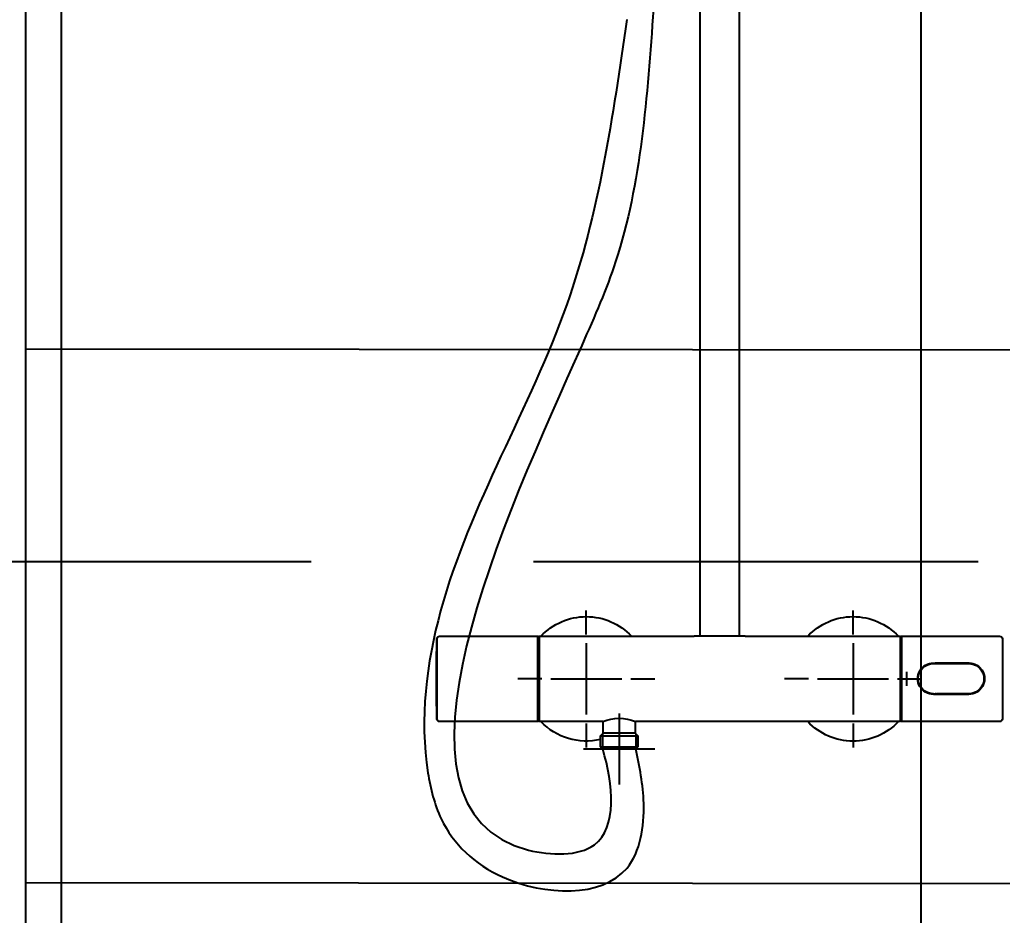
# Model space of a CAD drawing. Header units: centimetres. Extents: x -1797 to 2001, y -8788 to 1856.
# Drawn here: x -950.9 to -895.7, y -8595.1 to -8544.8 of the extents above; entities that cross this region are included whole.
import ezdxf

# ---------------------------------------------------------------- set-up
doc = ezdxf.new("R2010")
doc.units = ezdxf.units.CM
doc.header["$LTSCALE"] = 100
doc.header["$MEASUREMENT"] = 0
doc.header["$PDMODE"] = 35
doc.linetypes.add('HIDDEN', pattern=[0.375, 0.25, -0.125])
for name, color, linetype in [('DIM', 1, 'Continuous'), ('HIDDEN -03', 8, 'HIDDEN'), ('ID_Flooring_02', 127, 'Continuous'), ('ID_Furniture-Fixed_02', 145, 'Continuous'), ('WALL-01', 7, 'Continuous'), ('WALL-03', 2, 'Continuous'), ('WALL-04', 1, 'Continuous')]:
    doc.layers.add(name, color=color, linetype=linetype)
doc.styles.add('ISO', font='isocp2.shx', dxfattribs={"width": 0.8})
doc.styles.add('ROMANS', font='romans')
doc.dimstyles.new('AS-17-100', dxfattribs={"dimtxt": 10, "dimasz": 5, "dimexe": 10, "dimexo": 10, "dimgap": 6, "dimtad": 1, "dimtoh": 1, "dimdec": 0, "dimdsep": 46, "dimtxsty": 'ROMANS', "dimblk1": 'ARCHTICK', "dimblk2": 'ARCHTICK', "dimsah": 1, "dimcen": 25, "dimdle": 10, "dimclrd": 1, "dimclre": 1, "dimclrt": 2, "dimadec": 0, "dimazin": 0, "dimtfac": 1, "dimtdec": 0, "dimtofl": 0, "dimtmove": 2, "dimatfit": 3, "dimldrblk": 'ARCHTICK', "dimfxl": 1, "dimtolj": 1, "dimtzin": 0, "dimarcsym": 0})
doc.dimstyles.new('DIM DET', dxfattribs={"dimtxt": 0.05, "dimasz": 0.025, "dimexe": 0.025, "dimexo": 0.025, "dimgap": 0.025, "dimtad": 1, "dimzin": 0, "dimdsep": 46, "dimtxsty": 'ISO', "dimblk": 'ARCHTICK', "dimcen": 0.1, "dimdle": 0.025, "dimclrd": 15, "dimclre": 15, "dimclrt": 2, "dimadec": 0, "dimazin": 0, "dimtfac": 1, "dimtmove": 2, "dimatfit": 0, "dimldrblk": 'ARCHTICK', "dimfxl": 0.17, "dimtzin": 1, "dimarcsym": 0})

# ---------------------------------------------------------------- blocks, each defined once
blk = doc.blocks.new('_ARCHTICK')
at = {"color": 0, "linetype": 'ByBlock', "const_width": 0.15}
blk.add_lwpolyline([(-0.5, -0.5), (0.5, 0.5)], dxfattribs=at)
blk = doc.blocks.new('*D766')
at = {"layer": 'Defpoints', "color": 0, "transparency": 16777216}
for p in [(-986.434, -8588.438), (-967.324, -8588.438), (-950.105, -8653.438, 0)]:
    blk.add_point(p, dxfattribs=at)
at = {"layer": 'DIM', "color": 1, "lineweight": -2, "transparency": 16777216}
for p, q in [((-986.434, -8663.438), (-986.434, -8578.438)), ((-977.324, -8588.438), (-996.434, -8588.438)), ((-960.105, -8653.438), (-996.434, -8653.438))]:
    blk.add_line(p, q, dxfattribs=at)
at = {"layer": 'DIM', "color": 1, "lineweight": -2, "transparency": 16777216, "xscale": 5, "yscale": 5, "zscale": 5}
for p, rotation in [((-986.434, -8588.438), 90), ((-986.434, -8653.438), 270)]:
    blk.add_blockref('_ARCHTICK', p, dxfattribs=dict(at, rotation=rotation))
at = {"layer": 'DIM', "color": 2, "transparency": 16777216, "insert": (-997.434, -8620.938), "char_height": 10, "attachment_point": 5, "rotation": 90, "style": 'ROMANS'}
blk.add_mtext('\\A1;65', dxfattribs=at)
blk = doc.blocks.new('A$C5f37530c')
at = {"layer": 'ID_Furniture-Fixed_02'}
for p, q in [((-65.65, -97.56), (-65.65, -93.56)), ((-67.65, -95.56), (-63.65, -95.56)), ((-66.578, -95.56), (-66.698, -95.68)), ((-66.582, -96.418), (-66.582, -95.564)), ((-66.578, -95.56), (-64.722, -95.56)), ((-64.602, -95.68), (-64.722, -95.56)), ((-64.719, -96.418), (-64.719, -95.564)), ((-67.5, -97), (-67.5, -95.65)), ((-66.698, -95.68), (-64.602, -95.68)), ((-66.698, -95.68), (-66.698, -96.302)), ((-64.602, -96.302), (-64.602, -95.68)), ((-52.5, -97), (-52.5, -95.65)), ((-66.698, -96.302), (-64.602, -96.302)), ((-66.698, -96.302), (-66.55, -96.45)), ((-64.75, -96.45), (-66.55, -96.45)), ((-66.55, -96.45), (-66.55, -97.109)), ((-64.75, -96.45), (-64.602, -96.302)), ((-64.75, -97.109), (-64.75, -96.45)), ((-75.9, -101.753), (-75.9, -97.247)), ((-70.245, -97.1), (-75.75, -97.1)), ((-70.225, -97.12), (-70.225, -101.88)), ((-70.15, -101.88), (-70.15, -97.12)), ((-66.575, -97.1), (-70.13, -97.1)), ((-49.87, -97.1), (-64.726, -97.1)), ((-49.85, -101.88), (-49.85, -97.12)), ((-49.78, -101.88), (-49.78, -97.12)), ((-44.255, -97.1), (-49.76, -97.1)), ((-44.105, -101.753), (-44.105, -97.247)), ((-67.5, -101.5), (-67.5, -97.5)), ((-52.5, -101.5), (-52.5, -97.5)), ((-49.78, -97.8), (-49.85, -97.8)), ((-70.15, -97.875), (-70.225, -97.95)), ((-49.85, -98.138), (-49.78, -98.138)), ((-48.48, -98.785), (-48.48, -98.824)), ((-48.426, -98.788), (-48.426, -98.76)), ((-48.334, -98.739), (-48.334, -98.714)), ((-48.178, -98.655), (-48.178, -98.684)), ((-48.176, -98.683), (-48.175, -98.683)), ((-45.99, -98.629), (-47.98, -98.629)), ((-47.884, -98.66), (-47.885, -98.66)), ((-47.802, -98.66), (-47.884, -98.66)), ((-47.882, -98.66), (-47.882, -98.629)), ((-45.992, -98.66), (-47.762, -98.66)), ((-47.74, -98.625), (-47.74, -98.669)), ((-47.725, -98.669), (-47.725, -98.625)), ((-46.725, -98.629), (-46.725, -98.66)), ((-46.7, -98.66), (-46.7, -98.629)), ((-46.3, -98.66), (-46.3, -98.635)), ((-46.18, -98.629), (-46.18, -98.664)), ((-46.16, -98.658), (-46.16, -98.624)), ((-49.78, -99.162), (-49.85, -99.162)), ((-49.49, -99.893), (-49.49, -99.107)), ((-45.3, -98.957), (-45.356, -98.957)), ((-45.3, -98.957), (-45.345, -98.957)), ((-45.275, -99.01), (-45.293, -99.01)), ((-70, -99.5), (-71.35, -99.5)), ((-69.5, -99.5), (-65.5, -99.5)), ((-65, -99.5), (-63.65, -99.5)), ((-55, -99.5), (-56.35, -99.5)), ((-54.5, -99.5), (-50.5, -99.5)), ((-50, -99.5), (-48.65, -99.5)), ((-49.85, -99.838), (-49.78, -99.838)), ((-48.83, -99.511), (-48.83, -99.512)), ((-48.816, -99.759), (-48.79, -99.759)), ((-48.69, -99.956), (-48.69, -100.037)), ((-45.263, -100.011), (-45.293, -100.011)), ((-45.14, -99.512), (-45.14, -99.511)), ((-48.66, -100.063), (-48.66, -100.016)), ((-48.48, -100.198), (-48.48, -100.237)), ((-48.426, -100.272), (-48.426, -100.229)), ((-48.334, -100.319), (-48.334, -100.277)), ((-48.178, -100.329), (-48.178, -100.37)), ((-47.98, -100.362), (-45.99, -100.362)), ((-47.882, -100.392), (-47.882, -100.362)), ((-45.974, -100.391), (-47.882, -100.391)), ((-47.74, -100.362), (-47.74, -100.391)), ((-46.98, -100.369), (-46.98, -100.394)), ((-46.7, -100.405), (-46.7, -100.37)), ((-46.5, -100.394), (-46.5, -100.365)), ((-46.18, -100.368), (-46.18, -100.401)), ((-46.16, -100.401), (-46.16, -100.362)), ((-45.99, -100.392), (-45.988, -100.392)), ((-45.344, -100.057), (-45.3, -100.057)), ((-70.225, -101.05), (-70.15, -101.125)), ((-49.78, -100.862), (-49.85, -100.862)), ((-49.85, -101.2), (-49.78, -101.2)), ((-75.75, -101.9), (-70.245, -101.9)), ((-70.13, -101.9), (-61.425, -101.9)), ((-67.5, -102), (-67.5, -103.35)), ((-58.575, -101.9), (-61.425, -101.9)), ((-61.09, -101.9), (-61.09, -144.53)), ((-58.91, -144.718), (-58.91, -101.9)), ((-58.575, -101.9), (-49.87, -101.9)), ((-52.5, -102), (-52.5, -103.35)), ((-49.76, -101.9), (-44.255, -101.9))]:
    blk.add_line(p, q, dxfattribs=at)
for centre, radius, start, end in [((-67.5, -99.5), 3.5, 76.7534, 136.7082), ((-52.5, -99.5), 3.5, 43.2918, 136.7082), ((-75.75, -97.25), 0.15, 89.5454, 180), ((-70.245, -97.12), 0.02, 0, 90), ((-67.5, -99.5), 3.5, 139.213, 141.13), ((-70.13, -97.12), 0.02, 90, 180), ((-65.65, -94.882), 2.403, 247.3598, 292.6402), ((-49.87, -97.12), 0.02, 0, 90), ((-52.5, -99.5), 3.5, 39.0003, 40.787), ((-49.76, -97.12), 0.02, 90, 180), ((-44.255, -97.25), 0.15, 359.9996, 90.4821), ((24.075, -99.5), 100, 178.7133, 180), ((-47.98, -99.511), 0.882, 89.9992, 270.0008), ((-47.98, -99.512), 0.85, 90.0004, 269.9996), ((-47.98, -99.511), 0.85, 111.7762, 180), ((-47.852, -99.827), 1.191, 110.3025, 111.8356), ((-48.258, -98.728), 0.02, 109.5988, 121.9897), ((-48.259, -98.728), 0.0187, 112.621, 112.7961), ((-47.98, -99.51), 0.85, 103.3587, 109.5988), ((-47.978, -99.552), 0.891, 90.1519, 102.8091), ((-47.802, -98.68), 0.02, 83.294, 90), ((-47.802, -98.68), 0.02, 86.0866, 86.7117), ((-45.99, -99.51), 0.85, 36.7057, 90.1057), ((-45.99, -99.511), 0.882, 269.9992, 90.0008), ((-45.99, -99.512), 0.85, 269.998, 90.0019), ((-45.293, -98.99), 0.02, 216.7057, 270), ((-46.228, -99.676), 1.139, 34.3583, 36.212), ((24.075, -99.5), 100, 180, 181.29063), ((-47.98, -99.511), 0.882, 180.0203, 218.9819), ((-45.845, -99.612), 0.673, 322.833, 325.9004), ((-45.294, -100.025), 0.0145, 84.8109, 119.3587), ((-45.893, -99.575), 0.766, 323.9219, 327.2875), ((-45.99, -99.511), 0.882, 327.2181, 359.9788), ((-47.982, -99.538), 0.854, 266.7497, 270.1041), ((-45.989, -99.512), 0.88, 269.9155, 285.9913), ((-45.295, -100.028), 0.0163, 111.1759, 143.0978), ((-75.75, -101.75), 0.15, 180, 270.4553), ((-70.245, -101.88), 0.02, 270, 0), ((-67.5, -99.5), 3.5, 218.87, 220.787), ((-70.13, -101.88), 0.02, 180, 270), ((-67.5, -99.5), 3.5, 223.2918, 316.7082), ((-52.5, -99.5), 3.5, 223.2918, 316.7082), ((-49.87, -101.88), 0.02, 270, 0), ((-52.5, -99.5), 3.5, 319.213, 320.9997), ((-49.76, -101.88), 0.02, 180, 270), ((-44.255, -101.75), 0.15, 269.5699, 0.0001)]:
    blk.add_arc(centre, radius, start, end, dxfattribs=at)
for centre, major_axis, start_param, end_param in [((-48.03, -98.66), (0.15, 0), -1.230957, -0.25268), ((-47.762, -98.66), (0.04, 0), 3.330571, 4.712389), ((-48.03, -100.392), (-0.15, 0), 1.910633, 3.287175)]:
    blk.add_ellipse(centre, major_axis=major_axis, ratio=0.005269, start_param=start_param, end_param=end_param, dxfattribs=at)
blk.add_spline([(-65.223, -136.564), (-68.598, -120.552), (-75.688, -103.327), (-76.402, -94.227), (-75.658, -91.636), (-72.205, -88.364), (-65.209, -88.865), (-64.268, -92.498), (-64.722, -95.56)], degree=3, dxfattribs=at)
for points, knots in [([(-63.723, -137.18), (-64.07, -132.252), (-64.54, -125.583), (-70.614, -111.679), (-80.856, -89.857), (-65.627, -89.461), (-65.969, -93.553), (-66.578, -95.56)], [0, 0, 0, 0, 14.380563, 19.458573, 47.988071, 51.956439, 57.727606, 57.727606, 57.727606, 57.727606]), ([(-48.685, -100.022), (-48.683, -100.022), (-48.681, -100.023), (-48.674, -100.025), (-48.667, -100.029), (-48.66, -100.035)], [0.3397035, 0.3397035, 0.3397035, 0.3397035, 0.5, 0.5, 1, 1, 1, 1])]:
    blk.add_open_spline(points, degree=3, knots=knots, dxfattribs=at)
blk.add_open_spline([(-45.274, -100.022), (-45.27, -100.016), (-45.265, -100.012), (-45.259, -100.008)], degree=3, dxfattribs=at)

msp = doc.modelspace()

# ---------------------------------------------------------------- linework, layer by layer
at = {"layer": 'ID_Flooring_02'}
for p, q in [((-900.239, -8373.533, 0), (-900.239, -8683.43, 0)), ((-776.075, -8563.469), (-950.575, -8563.286)), ((-785.538, -8593.459), (-950.607, -8593.286))]:
    msp.add_line(p, q, dxfattribs=at)
at = {"layer": 'WALL-01'}
msp.add_line((-950.575, -8323.533), (-950.575, -8683.333), dxfattribs=at)
at = {"layer": 'WALL-04'}
msp.add_line((-948.575, -8371.333), (-948.575, -8683.333), dxfattribs=at)

# ---------------------------------------------------------------- block references
at = {"layer": 'WALL-03', "xscale": -1, "rotation": 180}
msp.add_blockref('A$C5f37530c', (-851.545, -8681.318, 0), dxfattribs=at)

# ---------------------------------------------------------------- dimensions: what is measured, and where the dimension line sits
at = {"layer": 'DIM'}
dim = msp.add_linear_dim(base=(-986.434, -8588.438), p1=(-950.105, -8653.438, 0), p2=(-967.324, -8588.438), angle=90, dimstyle='AS-17-100', dxfattribs=at)
dim.commit()
dim.dimension.update_dxf_attribs({"geometry": '*D766', "text_midpoint": (-997.434, -8620.938)})

# ---------------------------------------------------------------- leaders
at = {"layer": 'HIDDEN -03'}
msp.add_leader([(-822.006, -8575.244), (-1099.789, -8575.244)], dimstyle='DIM DET', override={"dimasz": 0.04, "dimtad": 0, "dimclrd": 251, "dimldrblk": 'Dot', "dimfxl": 0.1}, dxfattribs=at)

doc.saveas('drawing.dxf')
